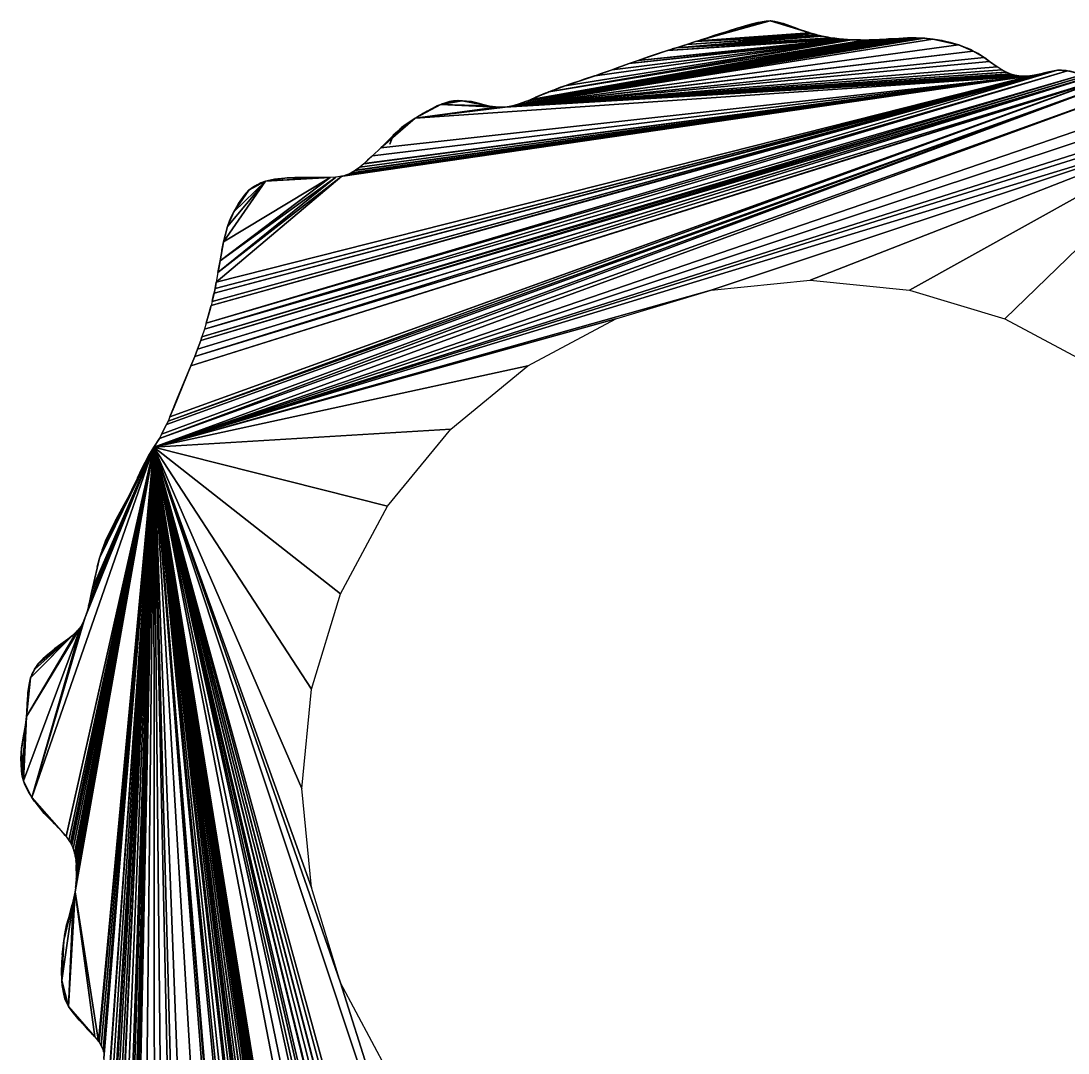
# Model space of a CAD drawing. Extents: x -96 to 95, y -97 to 94.
# Drawn here: x -96.3 to 31.4, y -32.3 to 93.7 of the extents above; entities that cross this region are included whole.
import ezdxf

# ---------------------------------------------------------------- set-up
doc = ezdxf.new("R2010")
doc.units = 0

msp = doc.modelspace()

# ---------------------------------------------------------------- linework, layer by layer
for points in [[(-4.88, 93.65, 90), (-13.24, 91.38, 90), (-13.68, 91.23, 90)], [(-0.1, 92.21, 90), (-4.88, 93.65, 90), (-13.68, 91.23, 90)], [(-4.88, 93.65, 90), (-13.2, 91.39, 90), (-13.24, 91.38, 90)], [(-4.88, 93.65, 90), (-12.65, 91.56, 90), (-13.2, 91.39, 90)], [(-4.88, 93.65, 90), (-8.89, 92.77, 90), (-12.65, 91.56, 90)], [(-4.88, 93.65, 90), (-6.29, 93.47, 90), (-8.89, 92.77, 90)], [(-6.29, 93.47, 90), (-7.21, 93.24, 90), (-8.89, 92.77, 90)], [(-7.21, 93.24, 90), (-7.65, 93.13, 90), (-8.89, 92.77, 90)], [(-6.29, 93.47, 90), (-6.4, 93.45, 90), (-7.21, 93.24, 90)], [(-4.88, 93.65, 90), (-5.36, 93.64, 90), (-6.29, 93.47, 90)], [(-5.36, 93.64, 90), (-5.88, 93.56, 90), (-6.29, 93.47, 90)], [(-4.31, 93.58, 90), (-4.83, 93.65, 90), (-4.88, 93.65, 90)], [(-3.81, 93.48, 90), (-4.31, 93.58, 90), (-4.88, 93.65, 90)], [(-3.36, 93.35, 90), (-3.81, 93.48, 90), (-4.88, 93.65, 90)], [(-1.18, 92.58, 90), (-3.36, 93.35, 90), (-4.88, 93.65, 90)], [(-0.14, 92.23, 90), (-1.18, 92.58, 90), (-4.88, 93.65, 90)], [(-0.1, 92.21, 90), (-0.14, 92.23, 90), (-4.88, 93.65, 90)], [(-3.36, 93.35, 90), (-3.79, 93.48, 90), (-3.81, 93.48, 90)], [(-2.05, 92.9, 90), (-3.27, 93.33, 90), (-3.36, 93.35, 90)], [(-1.18, 92.58, 90), (-2.05, 92.9, 90), (-3.36, 93.35, 90)], [(0.38, 92.07, 90), (-13.68, 91.23, 90), (-13.98, 91.13, 90)], [(0.91, 91.93, 90), (0.38, 92.07, 90), (-13.98, 91.13, 90)], [(0.38, 92.07, 90), (-0.1, 92.21, 90), (-13.68, 91.23, 90)], [(-8.89, 92.77, 90), (-10.26, 92.34, 90), (-12.65, 91.56, 90)], [(-10.26, 92.34, 90), (-11.62, 91.9, 90), (-12.65, 91.56, 90)], [(-10.26, 92.34, 90), (-11.08, 92.08, 90), (-11.62, 91.9, 90)], [(-11.08, 92.08, 90), (-11.1, 92.08, 90), (-11.62, 91.9, 90)], [(-8.89, 92.77, 90), (-8.93, 92.76, 90), (-10.26, 92.34, 90)], [(-8.93, 92.76, 90), (-9.53, 92.57, 90), (-10.26, 92.34, 90)], [(-9.53, 92.57, 90), (-9.57, 92.56, 90), (-10.26, 92.34, 90)], [(-8.89, 92.77, 90), (-8.91, 92.76, 90), (-8.93, 92.76, 90)], [(-1.18, 92.58, 90), (-1.94, 92.86, 90), (-2.05, 92.9, 90)], [(-0.14, 92.23, 90), (-0.29, 92.28, 90), (-1.18, 92.58, 90)], [(0.91, 91.93, 90), (0.7, 91.99, 90), (0.38, 92.07, 90)], [(12.35, 91.58, 90), (11.87, 91.57, 90), (-36.71, 83.2, 90)], [(12.87, 91.58, 90), (12.35, 91.58, 90), (-36.71, 83.2, 90)], [(12.91, 91.58, 90), (12.87, 91.58, 90), (-36.71, 83.2, 90)], [(13.39, 91.56, 90), (12.91, 91.58, 90), (-36.71, 83.2, 90)], [(11.87, 91.57, 90), (-36.67, 83.21, 90), (-36.71, 83.2, 90)], [(13.91, 91.54, 90), (13.39, 91.56, 90), (-36.71, 83.2, 90)], [(14.96, 91.43, 90), (13.91, 91.54, 90), (-36.71, 83.2, 90)], [(18.06, 90.75, 90), (14.96, 91.43, 90), (-36.71, 83.2, 90)], [(19.87, 89.97, 90), (18.06, 90.75, 90), (-36.71, 83.2, 90)], [(11.87, 91.57, 90), (10.26, 91.48, 90), (-36.67, 83.21, 90)], [(10.26, 91.48, 90), (-36.15, 83.33, 90), (-36.67, 83.21, 90)], [(10.26, 91.48, 90), (9.26, 91.43, 90), (-36.15, 83.33, 90)], [(9.26, 91.43, 90), (-35.91, 83.41, 90), (-36.15, 83.33, 90)], [(9.26, 91.43, 90), (-35.63, 83.49, 90), (-35.91, 83.41, 90)], [(9.26, 91.43, 90), (-34.59, 83.87, 90), (-35.63, 83.49, 90)], [(9.26, 91.43, 90), (8.73, 91.4, 90), (-34.59, 83.87, 90)], [(8.73, 91.4, 90), (-34.58, 83.87, 90), (-34.59, 83.87, 90)], [(8.73, 91.4, 90), (7.85, 91.36, 90), (-34.58, 83.87, 90)], [(7.85, 91.36, 90), (-34.17, 84.03, 90), (-34.58, 83.87, 90)], [(7.85, 91.36, 90), (6.69, 91.32, 90), (-34.17, 84.03, 90)], [(6.69, 91.32, 90), (-34.06, 84.08, 90), (-34.17, 84.03, 90)], [(6.69, 91.32, 90), (-31.89, 84.98, 90), (-34.06, 84.08, 90)], [(5.08, 91.35, 90), (-29.89, 85.74, 90), (-31.89, 84.98, 90)], [(6.63, 91.32, 90), (5.08, 91.35, 90), (-31.89, 84.98, 90)], [(6.69, 91.32, 90), (6.63, 91.32, 90), (-31.89, 84.98, 90)], [(5.08, 91.35, 90), (-26.23, 86.97, 90), (-29.89, 85.74, 90)], [(5.08, 91.35, 90), (-24.14, 87.7, 90), (-26.23, 86.97, 90)], [(5.08, 91.35, 90), (-22.07, 88.44, 90), (-24.14, 87.7, 90)], [(4.52, 91.38, 90), (-21, 88.84, 90), (-22.07, 88.44, 90)], [(5.08, 91.35, 90), (4.52, 91.38, 90), (-22.07, 88.44, 90)], [(4.04, 91.42, 90), (-17.4, 90.03, 90), (-21, 88.84, 90)], [(4.52, 91.38, 90), (4.04, 91.42, 90), (-21, 88.84, 90)], [(3.52, 91.46, 90), (-16.36, 90.37, 90), (-17.4, 90.03, 90)], [(4.04, 91.42, 90), (3.52, 91.46, 90), (-17.4, 90.03, 90)], [(1.46, 91.8, 90), (-16.31, 90.38, 90), (-16.36, 90.37, 90)], [(2.47, 91.6, 90), (1.46, 91.8, 90), (-16.36, 90.37, 90)], [(2.99, 91.53, 90), (2.47, 91.6, 90), (-16.36, 90.37, 90)], [(3.52, 91.46, 90), (2.99, 91.53, 90), (-16.36, 90.37, 90)], [(1.12, 91.87, 90), (-15.04, 90.79, 90), (-16.31, 90.38, 90)], [(1.46, 91.8, 90), (1.12, 91.87, 90), (-16.31, 90.38, 90)], [(-15.04, 90.79, 90), (-15.47, 90.67, 90), (-16.31, 90.38, 90)], [(0.91, 91.93, 90), (-13.98, 91.13, 90), (-15.04, 90.79, 90)], [(1.12, 91.87, 90), (0.91, 91.93, 90), (-15.04, 90.79, 90)], [(-13.98, 91.13, 90), (-14.03, 91.12, 90), (-15.04, 90.79, 90)], [(-13.2, 91.39, 90), (-13.23, 91.38, 90), (-13.24, 91.38, 90)], [(-11.62, 91.9, 90), (-11.66, 91.9, 90), (-12.65, 91.56, 90)], [(-11.62, 91.9, 90), (-11.65, 91.9, 90), (-11.66, 91.9, 90)], [(2.19, 91.66, 90), (1.93, 91.72, 90), (1.46, 91.8, 90)], [(2.47, 91.6, 90), (2.19, 91.66, 90), (1.46, 91.8, 90)], [(2.99, 91.53, 90), (2.95, 91.54, 90), (2.47, 91.6, 90)], [(5.08, 91.35, 90), (5, 91.36, 90), (4.52, 91.38, 90)], [(6.07, 91.34, 90), (5.53, 91.36, 90), (5.08, 91.35, 90)], [(6.12, 91.33, 90), (6.07, 91.34, 90), (5.08, 91.35, 90)], [(6.63, 91.32, 90), (6.12, 91.33, 90), (5.08, 91.35, 90)], [(7.85, 91.36, 90), (7.25, 91.35, 90), (6.69, 91.32, 90)], [(7.25, 91.35, 90), (7.17, 91.35, 90), (6.69, 91.32, 90)], [(8.73, 91.4, 90), (8.45, 91.39, 90), (7.85, 91.36, 90)], [(10.02, 91.48, 90), (9.78, 91.46, 90), (9.26, 91.43, 90)], [(10.26, 91.48, 90), (10.02, 91.48, 90), (9.26, 91.43, 90)], [(9.78, 91.46, 90), (9.54, 91.46, 90), (9.26, 91.43, 90)], [(11.87, 91.57, 90), (11.38, 91.56, 90), (10.26, 91.48, 90)], [(12.35, 91.58, 90), (11.87, 91.57, 90), (11.87, 91.57, 90)], [(12.87, 91.58, 90), (12.39, 91.58, 90), (12.35, 91.58, 90)], [(13.91, 91.54, 90), (13.43, 91.56, 90), (13.39, 91.56, 90)], [(14.43, 91.48, 90), (13.95, 91.54, 90), (13.91, 91.54, 90)], [(14.96, 91.43, 90), (14.43, 91.48, 90), (13.91, 91.54, 90)], [(14.96, 91.43, 90), (14.48, 91.48, 90), (14.43, 91.48, 90)], [(15.48, 91.36, 90), (15, 91.42, 90), (14.96, 91.43, 90)], [(16.05, 91.25, 90), (15.48, 91.36, 90), (14.96, 91.43, 90)], [(18.06, 90.75, 90), (16.05, 91.25, 90), (14.96, 91.43, 90)], [(16.05, 91.25, 90), (15.52, 91.35, 90), (15.48, 91.36, 90)], [(16.14, 91.24, 90), (16.09, 91.25, 90), (16.05, 91.25, 90)], [(18.06, 90.75, 90), (16.14, 91.24, 90), (16.05, 91.25, 90)], [(18.06, 90.75, 90), (17.1, 91.01, 90), (16.14, 91.24, 90)], [(18.19, 90.71, 90), (18.14, 90.73, 90), (18.06, 90.75, 90)], [(19.13, 90.33, 90), (18.19, 90.71, 90), (18.06, 90.75, 90)], [(19.53, 90.16, 90), (19.13, 90.33, 90), (18.06, 90.75, 90)], [(19.87, 89.97, 90), (19.53, 90.16, 90), (18.06, 90.75, 90)], [(19.87, 89.97, 90), (-36.71, 83.2, 90), (-37.19, 83.14, 90)], [(21.21, 89.2, 90), (19.87, 89.97, 90), (-37.19, 83.14, 90)], [(-17.4, 90.03, 90), (-19.76, 89.28, 90), (-21, 88.84, 90)], [(-17.4, 90.03, 90), (-19.26, 89.44, 90), (-19.76, 89.28, 90)], [(-17.4, 90.03, 90), (-18.57, 89.67, 90), (-19.26, 89.44, 90)], [(-16.36, 90.37, 90), (-17.37, 90.04, 90), (-17.4, 90.03, 90)], [(-16.36, 90.37, 90), (-16.89, 90.21, 90), (-17.37, 90.04, 90)], [(-16.36, 90.37, 90), (-16.85, 90.23, 90), (-16.89, 90.21, 90)], [(19.53, 90.16, 90), (19.17, 90.32, 90), (19.13, 90.33, 90)], [(20.47, 89.66, 90), (20.15, 89.84, 90), (19.87, 89.97, 90)], [(20.75, 89.49, 90), (20.47, 89.66, 90), (19.87, 89.97, 90)], [(21.21, 89.2, 90), (20.75, 89.49, 90), (19.87, 89.97, 90)], [(21.86, 88.71, 90), (21.21, 89.2, 90), (-37.19, 83.14, 90)], [(22.79, 88.04, 90), (21.86, 88.71, 90), (-37.19, 83.14, 90)], [(-22.07, 88.44, 90), (-23.66, 87.89, 90), (-24.14, 87.7, 90)], [(-22.07, 88.44, 90), (-23.09, 88.08, 90), (-23.66, 87.89, 90)], [(-22.07, 88.44, 90), (-22.16, 88.41, 90), (-23.09, 88.08, 90)], [(-21, 88.84, 90), (-21.59, 88.62, 90), (-22.07, 88.44, 90)], [(-21, 88.84, 90), (-21.09, 88.8, 90), (-21.59, 88.62, 90)], [(21.86, 88.71, 90), (21.3, 89.14, 90), (21.21, 89.2, 90)], [(22.79, 88.04, 90), (21.9, 88.68, 90), (21.86, 88.71, 90)], [(34.33, 86.87, 90), (-74.73, 53.6, 90), (-75.07, 52.69, 90)], [(35.79, 86.61, 90), (34.33, 86.87, 90), (-75.07, 52.69, 90)], [(34.27, 86.88, 90), (-74.34, 54.65, 90), (-74.73, 53.6, 90)], [(34.33, 86.87, 90), (34.27, 86.88, 90), (-74.73, 53.6, 90)], [(33.76, 86.99, 90), (-74.19, 55.1, 90), (-74.34, 54.65, 90)], [(34.27, 86.88, 90), (33.76, 86.99, 90), (-74.34, 54.65, 90)], [(33.26, 87.11, 90), (-73.89, 56.04, 90), (-74.19, 55.1, 90)], [(33.76, 86.99, 90), (33.26, 87.11, 90), (-74.19, 55.1, 90)], [(31.37, 87.57, 90), (-73.67, 56.76, 90), (-73.89, 56.04, 90)], [(33.26, 87.11, 90), (31.37, 87.57, 90), (-73.89, 56.04, 90)], [(30.13, 87.64, 90), (-73.07, 58.91, 90), (-73.67, 56.76, 90)], [(31.37, 87.57, 90), (30.13, 87.64, 90), (-73.67, 56.76, 90)], [(30.13, 87.64, 90), (28.57, 87.3, 90), (-73.07, 58.91, 90)], [(28.57, 87.3, 90), (-72.94, 59.43, 90), (-73.07, 58.91, 90)], [(28.57, 87.3, 90), (28.04, 87.17, 90), (-72.94, 59.43, 90)], [(28.04, 87.17, 90), (-72.71, 60.44, 90), (-72.94, 59.43, 90)], [(28.04, 87.17, 90), (27.52, 87.06, 90), (-72.71, 60.44, 90)], [(27.52, 87.06, 90), (-72.59, 60.99, 90), (-72.71, 60.44, 90)], [(27.52, 87.06, 90), (27.04, 86.98, 90), (-72.59, 60.99, 90)], [(27.04, 86.98, 90), (-72.44, 61.79, 90), (-72.59, 60.99, 90)], [(27.04, 86.98, 90), (-57.11, 74.7, 90), (-72.44, 61.79, 90)], [(27.04, 86.98, 90), (-57.06, 74.7, 90), (-57.11, 74.7, 90)], [(27.04, 86.98, 90), (-57.02, 74.71, 90), (-57.06, 74.7, 90)], [(27.04, 86.98, 90), (-56.54, 74.86, 90), (-57.02, 74.71, 90)], [(27.04, 86.98, 90), (-56.31, 74.95, 90), (-56.54, 74.86, 90)], [(27.04, 86.98, 90), (-56.06, 75.07, 90), (-56.31, 74.95, 90)], [(27.04, 86.98, 90), (-55.98, 75.11, 90), (-56.06, 75.07, 90)], [(27.04, 86.98, 90), (-55.5, 75.4, 90), (-55.98, 75.11, 90)], [(27.04, 86.98, 90), (-55.46, 75.43, 90), (-55.5, 75.4, 90)], [(27.04, 86.98, 90), (26.96, 86.97, 90), (-55.46, 75.43, 90)], [(26.96, 86.97, 90), (-54.94, 75.82, 90), (-55.46, 75.43, 90)], [(26.96, 86.97, 90), (-54.46, 76.21, 90), (-54.94, 75.82, 90)], [(26.96, 86.97, 90), (-54.42, 76.25, 90), (-54.46, 76.21, 90)], [(26.96, 86.97, 90), (-53.37, 77.2, 90), (-54.42, 76.25, 90)], [(26.96, 86.97, 90), (-52.37, 78.17, 90), (-53.37, 77.2, 90)], [(26.96, 86.97, 90), (-48.18, 81.77, 90), (-52.37, 78.17, 90)], [(26.96, 86.97, 90), (-37.19, 83.14, 90), (-48.18, 81.77, 90)], [(23.35, 87.69, 90), (22.79, 88.04, 90), (-37.19, 83.14, 90)], [(23.83, 87.42, 90), (23.35, 87.69, 90), (-37.19, 83.14, 90)], [(23.87, 87.4, 90), (23.83, 87.42, 90), (-37.19, 83.14, 90)], [(23.91, 87.38, 90), (23.87, 87.4, 90), (-37.19, 83.14, 90)], [(24.39, 87.19, 90), (23.91, 87.38, 90), (-37.19, 83.14, 90)], [(24.51, 87.15, 90), (24.39, 87.19, 90), (-37.19, 83.14, 90)], [(24.91, 87.04, 90), (24.51, 87.15, 90), (-37.19, 83.14, 90)], [(24.94, 87.04, 90), (24.91, 87.04, 90), (-37.19, 83.14, 90)], [(25.43, 86.95, 90), (24.94, 87.04, 90), (-37.19, 83.14, 90)], [(26.96, 86.97, 90), (25.96, 86.92, 90), (-37.19, 83.14, 90)], [(25.96, 86.92, 90), (25.43, 86.95, 90), (-37.19, 83.14, 90)], [(-26.23, 86.97, 90), (-28.32, 86.27, 90), (-29.89, 85.74, 90)], [(-26.23, 86.97, 90), (-26.31, 86.95, 90), (-28.32, 86.27, 90)], [(-26.31, 86.95, 90), (-27.59, 86.54, 90), (-28.32, 86.27, 90)], [(-26.23, 86.97, 90), (-26.29, 86.96, 90), (-26.31, 86.95, 90)], [(-24.14, 87.7, 90), (-25.64, 87.19, 90), (-26.23, 86.97, 90)], [(-25.64, 87.19, 90), (-25.72, 87.16, 90), (-26.23, 86.97, 90)], [(25.96, 86.92, 90), (25.87, 86.92, 90), (25.43, 86.95, 90)], [(28.04, 87.17, 90), (27.93, 87.14, 90), (27.52, 87.06, 90)], [(28.57, 87.3, 90), (28.53, 87.29, 90), (28.04, 87.17, 90)], [(30.13, 87.64, 90), (29.98, 87.62, 90), (28.57, 87.3, 90)], [(29.98, 87.62, 90), (29.09, 87.44, 90), (28.57, 87.3, 90)], [(30.65, 87.66, 90), (30.61, 87.66, 90), (30.13, 87.64, 90)], [(31.05, 87.62, 90), (30.65, 87.66, 90), (30.13, 87.64, 90)], [(31.37, 87.57, 90), (31.05, 87.62, 90), (30.13, 87.64, 90)], [(31.37, 87.57, 90), (31.19, 87.61, 90), (31.05, 87.62, 90)], [(32.73, 87.24, 90), (31.7, 87.51, 90), (31.37, 87.57, 90)], [(33.26, 87.11, 90), (32.73, 87.24, 90), (31.37, 87.57, 90)], [(40.59, 85.91, 90), (-79.38, 42.69, 90), (-80.04, 41.63, 90)], [(43.77, 84.09, 90), (40.59, 85.91, 90), (-80.04, 41.63, 90)], [(37.51, 86.39, 90), (-79.1, 43.21, 90), (-79.38, 42.69, 90)], [(40.59, 85.91, 90), (37.51, 86.39, 90), (-79.38, 42.69, 90)], [(37.51, 86.39, 90), (-78.51, 44.39, 90), (-79.1, 43.21, 90)], [(37.51, 86.39, 90), (-78.32, 44.8, 90), (-78.51, 44.39, 90)], [(35.91, 86.59, 90), (-78.09, 45.34, 90), (-78.32, 44.8, 90)], [(37.51, 86.39, 90), (35.91, 86.59, 90), (-78.32, 44.8, 90)], [(35.87, 86.6, 90), (-75.52, 51.56, 90), (-78.09, 45.34, 90)], [(35.91, 86.59, 90), (35.87, 86.6, 90), (-78.09, 45.34, 90)], [(35.79, 86.61, 90), (-75.07, 52.69, 90), (-75.52, 51.56, 90)], [(35.87, 86.6, 90), (35.79, 86.61, 90), (-75.52, 51.56, 90)], [(-29.89, 85.74, 90), (-31.32, 85.22, 90), (-31.89, 84.98, 90)], [(-29.89, 85.74, 90), (-30.45, 85.55, 90), (-31.32, 85.22, 90)], [(-29.89, 85.74, 90), (-30.4, 85.57, 90), (-30.45, 85.55, 90)], [(-29.89, 85.74, 90), (-29.92, 85.73, 90), (-30.4, 85.57, 90)], [(-28.32, 86.27, 90), (-28.36, 86.26, 90), (-29.89, 85.74, 90)], [(-28.36, 86.26, 90), (-29.69, 85.81, 90), (-29.89, 85.74, 90)], [(-28.36, 86.26, 90), (-29.49, 85.9, 90), (-29.69, 85.81, 90)], [(-28.36, 86.26, 90), (-28.88, 86.09, 90), (-29.49, 85.9, 90)], [(-28.36, 86.26, 90), (-28.84, 86.11, 90), (-28.88, 86.09, 90)], [(-31.89, 84.98, 90), (-33.54, 84.31, 90), (-34.06, 84.08, 90)], [(-31.89, 84.98, 90), (-33.4, 84.37, 90), (-33.54, 84.31, 90)], [(-33.4, 84.37, 90), (-33.51, 84.33, 90), (-33.54, 84.31, 90)], [(-33.4, 84.37, 90), (-33.45, 84.35, 90), (-33.51, 84.33, 90)], [(-31.89, 84.98, 90), (-32.02, 84.93, 90), (-33.4, 84.37, 90)], [(-32.02, 84.93, 90), (-32.32, 84.83, 90), (-33.4, 84.37, 90)], [(-31.89, 84.98, 90), (-31.92, 84.97, 90), (-32.02, 84.93, 90)], [(-31.32, 85.22, 90), (-31.46, 85.17, 90), (-31.89, 84.98, 90)], [(45.11, 83.03, 90), (43.77, 84.09, 90), (-80.04, 41.63, 90)], [(46.45, 81.9, 90), (45.11, 83.03, 90), (-80.04, 41.63, 90)], [(-45.07, 83.46, 90), (-48.03, 81.86, 90), (-48.18, 81.77, 90)], [(-38.24, 83.13, 90), (-45.07, 83.46, 90), (-48.18, 81.77, 90)], [(-37.19, 83.14, 90), (-37.71, 83.11, 90), (-48.18, 81.77, 90)], [(-37.71, 83.11, 90), (-38.24, 83.13, 90), (-48.18, 81.77, 90)], [(-45.07, 83.46, 90), (-47.17, 82.39, 90), (-48.03, 81.86, 90)], [(-45.07, 83.46, 90), (-47.14, 82.41, 90), (-47.17, 82.39, 90)], [(-45.07, 83.46, 90), (-46.29, 82.88, 90), (-47.14, 82.41, 90)], [(-45.07, 83.46, 90), (-46.12, 82.98, 90), (-46.29, 82.88, 90)], [(-45.07, 83.46, 90), (-45.54, 83.28, 90), (-46.12, 82.98, 90)], [(-42.44, 83.92, 90), (-43.5, 83.89, 90), (-45.07, 83.46, 90)], [(-39.28, 83.29, 90), (-42.44, 83.92, 90), (-45.07, 83.46, 90)], [(-43.5, 83.89, 90), (-44.5, 83.67, 90), (-45.07, 83.46, 90)], [(-44.5, 83.67, 90), (-45.02, 83.48, 90), (-45.07, 83.46, 90)], [(-39.12, 83.26, 90), (-39.28, 83.29, 90), (-45.07, 83.46, 90)], [(-38.24, 83.13, 90), (-39.12, 83.26, 90), (-45.07, 83.46, 90)], [(-43.5, 83.89, 90), (-43.98, 83.8, 90), (-44.5, 83.67, 90)], [(-42.99, 83.93, 90), (-43.47, 83.9, 90), (-43.5, 83.89, 90)], [(-42.44, 83.92, 90), (-42.99, 83.93, 90), (-43.5, 83.89, 90)], [(-42.44, 83.92, 90), (-42.93, 83.94, 90), (-42.99, 83.93, 90)], [(-41.42, 83.82, 90), (-42.41, 83.92, 90), (-42.44, 83.92, 90)], [(-39.45, 83.33, 90), (-41.42, 83.82, 90), (-42.44, 83.92, 90)], [(-39.28, 83.29, 90), (-39.45, 83.33, 90), (-42.44, 83.92, 90)], [(-41.42, 83.82, 90), (-41.92, 83.88, 90), (-42.41, 83.92, 90)], [(-41.32, 83.81, 90), (-41.37, 83.81, 90), (-41.42, 83.82, 90)], [(-39.45, 83.33, 90), (-41.32, 83.81, 90), (-41.42, 83.82, 90)], [(-41.32, 83.81, 90), (-41.35, 83.81, 90), (-41.37, 83.81, 90)], [(-40.24, 83.54, 90), (-40.32, 83.57, 90), (-41.32, 83.81, 90)], [(-39.45, 83.33, 90), (-40.24, 83.54, 90), (-41.32, 83.81, 90)], [(-39.28, 83.29, 90), (-39.34, 83.31, 90), (-39.45, 83.33, 90)], [(-38.24, 83.13, 90), (-38.39, 83.15, 90), (-39.12, 83.26, 90)], [(-37.71, 83.11, 90), (-37.76, 83.12, 90), (-38.24, 83.13, 90)], [(-37.19, 83.14, 90), (-37.24, 83.14, 90), (-37.71, 83.11, 90)], [(-36.15, 83.33, 90), (-36.63, 83.22, 90), (-36.67, 83.21, 90)], [(-35.63, 83.49, 90), (-35.7, 83.47, 90), (-35.91, 83.41, 90)], [(47.02, 81.42, 90), (46.45, 81.9, 90), (-80.04, 41.63, 90)], [(-48.18, 81.77, 90), (-50.88, 79.67, 90), (-52.37, 78.17, 90)], [(-48.18, 81.77, 90), (-50.05, 80.44, 90), (-50.88, 79.67, 90)], [(-48.18, 81.77, 90), (-49.57, 80.85, 90), (-50.05, 80.44, 90)], [(-48.18, 81.77, 90), (-48.91, 81.3, 90), (-49.57, 80.85, 90)], [(-48.18, 81.77, 90), (-48.85, 81.34, 90), (-48.91, 81.3, 90)], [(-48.18, 81.77, 90), (-48.73, 81.44, 90), (-48.85, 81.34, 90)], [(-48.03, 81.86, 90), (-48.1, 81.83, 90), (-48.18, 81.77, 90)], [(-46.29, 82.88, 90), (-46.7, 82.66, 90), (-47.14, 82.41, 90)], [(47.89, 80.73, 90), (47.02, 81.42, 90), (-80.04, 41.63, 90)], [(-12.1, 60.81, 90), (47.89, 80.73, 90), (-80.04, 41.63, 90)], [(-49.57, 80.85, 90), (-49.83, 80.64, 90), (-50.05, 80.44, 90)], [(-48.91, 81.3, 90), (-49.25, 81.07, 90), (-49.57, 80.85, 90)], [(-12.1, 60.81, 90), (0, 62, 90), (47.89, 80.73, 90)], [(0, 62, 90), (12.1, 60.81, 90), (47.89, 80.73, 90)], [(12.1, 60.81, 90), (23.73, 57.28, 90), (47.89, 80.73, 90)], [(23.73, 57.28, 90), (34.45, 51.55, 90), (47.89, 80.73, 90)], [(-50.88, 79.67, 90), (-52.36, 78.18, 90), (-52.37, 78.17, 90)], [(-50.86, 79.66, 89.96), (-51.07, 79.15, 89.59), (-51.28, 78.63, 89.22)], [(-50.05, 80.44, 90), (-50.85, 79.71, 90), (-50.88, 79.67, 90)], [(-50.85, 79.71, 90), (-50.87, 79.69, 90), (-50.88, 79.67, 90)], [(-50.05, 80.44, 90), (-50.31, 80.22, 90), (-50.85, 79.71, 90)], [(-53.37, 77.2, 90), (-53.99, 76.66, 90), (-54.42, 76.25, 90)], [(-55.46, 75.43, 90), (-55.47, 75.42, 90), (-55.5, 75.4, 90)], [(-54.94, 75.82, 90), (-55.42, 75.46, 90), (-55.46, 75.43, 90)], [(-57.11, 74.7, 90), (-72.23, 62.95, 90), (-72.44, 61.79, 90)], [(-57.11, 74.7, 90), (-57.87, 74.6, 90), (-72.23, 62.95, 90)], [(-57.87, 74.6, 90), (-71.97, 64.37, 90), (-72.23, 62.95, 90)], [(-57.87, 74.6, 90), (-58.54, 74.55, 90), (-71.97, 64.37, 90)], [(-58.54, 74.55, 90), (-71.57, 66.7, 90), (-71.97, 64.37, 90)], [(-58.54, 74.55, 90), (-66.42, 74.09, 90), (-71.57, 66.7, 90)], [(-66.42, 74.09, 90), (-71.05, 68.55, 90), (-71.57, 66.7, 90)], [(-66.42, 74.09, 90), (-70.3, 70.37, 90), (-71.05, 68.55, 90)], [(-66.42, 74.09, 90), (-68.46, 72.98, 90), (-70.3, 70.37, 90)], [(-66.42, 74.09, 90), (-67.44, 73.67, 90), (-68.46, 72.98, 90)], [(-66.42, 74.09, 90), (-66.99, 73.88, 90), (-67.44, 73.67, 90)], [(-66.42, 74.09, 90), (-66.44, 74.08, 90), (-66.99, 73.88, 90)], [(-58.64, 74.55, 90), (-59.11, 74.53, 90), (-66.42, 74.09, 90)], [(-58.54, 74.55, 90), (-58.64, 74.55, 90), (-66.42, 74.09, 90)], [(-59.11, 74.53, 90), (-64.09, 74.45, 90), (-66.42, 74.09, 90)], [(-64.09, 74.45, 90), (-65.33, 74.33, 90), (-66.42, 74.09, 90)], [(-65.33, 74.33, 90), (-65.4, 74.32, 90), (-66.42, 74.09, 90)], [(-64.09, 74.45, 90), (-64.81, 74.4, 90), (-65.33, 74.33, 90)], [(-64.81, 74.4, 90), (-64.85, 74.39, 90), (-65.33, 74.33, 90)], [(-62.28, 74.54, 90), (-63.77, 74.49, 90), (-64.09, 74.45, 90)], [(-59.11, 74.53, 90), (-62.28, 74.54, 90), (-64.09, 74.45, 90)], [(-63.77, 74.49, 90), (-63.81, 74.49, 90), (-64.09, 74.45, 90)], [(-62.28, 74.54, 90), (-62.84, 74.54, 90), (-63.77, 74.49, 90)], [(-62.28, 74.54, 90), (-62.81, 74.54, 90), (-62.84, 74.54, 90)], [(-60.21, 74.54, 90), (-61.72, 74.56, 90), (-62.28, 74.54, 90)], [(-59.11, 74.53, 90), (-60.21, 74.54, 90), (-62.28, 74.54, 90)], [(-60.21, 74.54, 90), (-60.61, 74.55, 90), (-61.72, 74.56, 90)], [(-68.46, 72.98, 90), (-68.99, 72.41, 90), (-70.3, 70.37, 90)], [(-68.46, 72.98, 90), (-68.69, 72.73, 90), (-68.99, 72.41, 90)], [(-68.46, 72.98, 90), (-68.5, 72.94, 90), (-68.69, 72.73, 90)], [(-67.44, 73.67, 90), (-68.01, 73.32, 90), (-68.46, 72.98, 90)], [(-68.01, 73.32, 90), (-68.42, 73.01, 90), (-68.46, 72.98, 90)], [(-67.44, 73.67, 90), (-67.77, 73.48, 90), (-68.01, 73.32, 90)], [(-66.99, 73.88, 90), (-67.22, 73.78, 90), (-67.44, 73.67, 90)], [(-68.99, 72.41, 90), (-69.72, 71.38, 90), (-70.3, 70.37, 90)], [(-68.99, 72.41, 90), (-69.36, 71.92, 90), (-69.72, 71.38, 90)], [(-68.69, 72.73, 90), (-68.96, 72.44, 90), (-68.99, 72.41, 90)], [(-70.3, 70.37, 90), (-70.81, 69.27, 90), (-71.05, 68.55, 90)], [(-70.3, 70.37, 90), (-70.58, 69.81, 90), (-70.81, 69.27, 90)], [(-70.3, 70.37, 90), (-70.31, 70.35, 90), (-70.58, 69.81, 90)], [(-70.3, 70.37, 90), (-70.58, 69.81, 90), (-70.58, 69.81, 90)], [(-69.72, 71.38, 90), (-70.27, 70.41, 90), (-70.3, 70.37, 90)], [(-70.81, 69.27, 90), (-70.98, 68.79, 90), (-71.05, 68.55, 90)], [(-70.58, 69.81, 90), (-70.79, 69.31, 90), (-70.81, 69.27, 90)], [(-71.05, 68.55, 90), (-71.17, 68.23, 90), (-71.57, 66.7, 90)], [(-71.17, 68.23, 90), (-71.33, 67.7, 90), (-71.57, 66.7, 90)], [(-71.05, 68.55, 90), (-71.16, 68.28, 90), (-71.17, 68.23, 90)], [(-71.05, 68.55, 90), (-71.14, 68.34, 90), (-71.16, 68.28, 90)], [(-71.57, 66.7, 90), (-71.75, 65.67, 90), (-71.97, 64.37, 90)], [(-71.57, 66.7, 90), (-71.73, 65.81, 90), (-71.75, 65.67, 90)], [(-71.57, 66.7, 90), (-71.64, 66.37, 90), (-71.73, 65.81, 90)], [(-71.97, 64.37, 90), (-72.14, 63.47, 90), (-72.23, 62.95, 90)], [(-72.44, 61.79, 90), (-72.51, 61.45, 90), (-72.59, 60.99, 90)], [(-23.73, 57.28, 90), (-12.1, 60.81, 90), (-80.04, 41.63, 90)], [(-72.71, 60.44, 90), (-72.72, 60.4, 90), (-72.94, 59.43, 90)], [(-72.72, 60.4, 90), (-72.9, 59.67, 90), (-72.94, 59.43, 90)], [(-72.72, 60.4, 90), (-72.85, 59.9, 90), (-72.9, 59.67, 90)], [(-72.59, 60.99, 90), (-72.71, 60.48, 90), (-72.71, 60.44, 90)], [(-73.07, 58.91, 90), (-73.23, 58.32, 90), (-73.67, 56.76, 90)], [(-73.07, 58.91, 90), (-73.21, 58.4, 90), (-73.23, 58.32, 90)], [(-73.07, 58.91, 90), (-73.21, 58.43, 90), (-73.21, 58.4, 90)], [(-73.23, 58.32, 90), (-73.26, 58.22, 90), (-73.67, 56.76, 90)], [(-34.45, 51.55, 90), (-23.73, 57.28, 90), (-80.04, 41.63, 90)], [(-74.19, 55.1, 90), (-74.21, 55.07, 90), (-74.34, 54.65, 90)], [(-74.34, 54.65, 90), (-74.73, 53.61, 90), (-74.73, 53.6, 90)], [(-75.07, 52.69, 90), (-75.26, 52.26, 90), (-75.52, 51.56, 90)], [(-74.73, 53.6, 90), (-74.73, 53.6, 90), (-75.07, 52.69, 90)], [(-43.84, 43.84, 90), (-34.45, 51.55, 90), (-80.04, 41.63, 90)], [(-75.52, 51.56, 90), (-77.59, 46.58, 90), (-78.09, 45.34, 90)], [(-75.52, 51.56, 90), (-77.24, 47.45, 90), (-77.59, 46.58, 90)], [(-75.52, 51.56, 90), (-75.95, 50.57, 90), (-77.24, 47.45, 90)], [(-75.52, 51.56, 90), (-75.78, 51, 90), (-75.95, 50.57, 90)], [(-75.95, 50.57, 90), (-76.86, 48.41, 90), (-77.24, 47.45, 90)], [(-77.24, 47.45, 90), (-77.57, 46.63, 90), (-77.59, 46.58, 90)], [(-77.24, 47.45, 90), (-77.36, 47.15, 90), (-77.57, 46.63, 90)], [(-77.59, 46.58, 90), (-77.9, 45.82, 90), (-78.09, 45.34, 90)], [(-77.59, 46.58, 90), (-77.89, 45.85, 90), (-77.9, 45.82, 90)], [(-78.32, 44.8, 90), (-78.48, 44.45, 90), (-78.51, 44.39, 90)], [(-51.55, 34.45, 90), (-43.84, 43.84, 90), (-80.04, 41.63, 90)], [(-78.51, 44.39, 90), (-79.07, 43.26, 90), (-79.1, 43.21, 90)], [(-79.38, 42.69, 90), (-79.69, 42.21, 90), (-80.04, 41.63, 90)], [(-80.04, 41.63, 90), (-88.47, 20.77, 90), (-94.92, -1.11, 90)], [(-80.04, 41.63, 90), (-94.92, -1.11, 90), (-90.76, -5.84, 90)], [(-80.04, 41.63, 90), (-90.76, -5.84, 90), (-90.73, -5.88, 90)], [(-80.04, 41.63, 90), (-90.73, -5.88, 90), (-90.41, -6.35, 90)], [(-80.04, 41.63, 90), (-90.41, -6.35, 90), (-90.23, -6.63, 90)], [(-80.04, 41.63, 90), (-90.23, -6.63, 90), (-90.08, -6.89, 90)], [(-80.04, 41.63, 90), (-90.08, -6.89, 90), (-90.06, -6.93, 90)], [(-80.04, 41.63, 90), (-90.06, -6.93, 90), (-89.89, -7.38, 90)], [(-80.04, 41.63, 90), (-89.89, -7.38, 90), (-89.73, -7.93, 90)], [(-80.04, 41.63, 90), (-89.73, -7.93, 90), (-89.65, -8.31, 90)], [(-80.04, 41.63, 90), (-89.6, -12.11, 90), (-89.66, -12.63, 90)], [(-80.04, 41.63, 90), (-89.66, -12.63, 90), (-86.78, -30.9, 90)], [(-80.04, 41.63, 90), (-89.65, -8.31, 90), (-89.62, -8.45, 90)], [(-80.04, 41.63, 90), (-89.62, -8.45, 90), (-89.58, -8.89, 90)], [(-80.04, 41.63, 90), (-89.55, -11.59, 90), (-89.6, -12.11, 90)], [(-80.04, 41.63, 90), (-89.58, -8.89, 90), (-89.54, -9.42, 90)], [(-80.04, 41.63, 90), (-89.53, -11.06, 90), (-89.55, -11.59, 90)], [(-80.04, 41.63, 90), (-89.54, -9.42, 90), (-89.54, -9.5, 90)], [(-80.04, 41.63, 90), (-89.54, -9.5, 90), (-89.54, -9.54, 90)], [(-80.04, 41.63, 90), (-89.54, -9.54, 90), (-89.53, -10.06, 90)], [(-80.04, 41.63, 90), (-89.53, -10.06, 90), (-89.53, -11.06, 90)], [(-80.04, 41.63, 90), (-88.27, 21.29, 90), (-88.47, 20.77, 90)], [(-80.04, 41.63, 90), (-88.26, 21.33, 90), (-88.27, 21.29, 90)], [(-80.04, 41.63, 90), (-88, 22.3, 90), (-88.26, 21.33, 90)], [(-80.04, 41.63, 90), (-87.99, 22.34, 90), (-88, 22.3, 90)], [(-80.04, 41.63, 90), (-87.86, 22.9, 90), (-87.99, 22.34, 90)], [(-80.04, 41.63, 90), (-87.64, 23.9, 90), (-87.86, 22.9, 90)], [(-80.04, 41.63, 90), (-87.53, 24.43, 90), (-87.64, 23.9, 90)], [(-80.04, 41.63, 90), (-86.68, 28.08, 90), (-87.53, 24.43, 90)], [(-80.04, 41.63, 90), (-86.78, -30.9, 90), (-86.73, -30.97, 90)], [(-80.04, 41.63, 90), (-86.73, -30.97, 90), (-86.46, -31.42, 90)], [(-80.04, 41.63, 90), (-86.2, 29.53, 90), (-86.68, 28.08, 90)], [(-80.04, 41.63, 90), (-86.46, -31.42, 90), (-86.22, -31.94, 90)], [(-80.04, 41.63, 90), (-86.16, -32.98, 90), (-86.25, -45.42, 90)], [(-80.04, 41.63, 90), (-86.25, -45.42, 90), (-86.2, -45.45, 90)], [(-80.04, 41.63, 90), (-86.22, -31.94, 90), (-86.17, -32.14, 90)], [(-80.04, 41.63, 90), (-83.26, 35.39, 90), (-86.2, 29.53, 90)], [(-80.04, 41.63, 90), (-86.2, -45.45, 90), (-85.73, -45.73, 90)], [(-80.04, 41.63, 90), (-86.17, -32.14, 90), (-86.12, -32.46, 90)], [(-80.04, 41.63, 90), (-86.12, -32.46, 90), (-86.16, -32.98, 90)], [(-80.04, 41.63, 90), (-85.73, -45.73, 90), (-85.33, -46.1, 90)], [(-80.04, 41.63, 90), (-85.33, -46.1, 90), (-85.21, -46.21, 90)], [(-80.04, 41.63, 90), (-85.21, -46.21, 90), (-84.93, -46.54, 90)], [(-80.04, 41.63, 90), (-84.93, -46.54, 90), (-84.91, -46.55, 90)], [(-80.04, 41.63, 90), (-84.91, -46.55, 90), (-84.55, -47.08, 90)], [(-80.04, 41.63, 90), (-84.55, -47.08, 90), (-84.24, -47.55, 90)], [(-80.04, 41.63, 90), (-84.24, -47.55, 90), (-84.21, -47.6, 90)], [(-80.04, 41.63, 90), (-84.21, -47.6, 90), (-84.19, -47.65, 90)], [(-80.04, 41.63, 90), (-84.19, -47.65, 90), (-83.65, -48.63, 90)], [(-80.04, 41.63, 90), (-83.65, -48.63, 90), (-83.16, -49.68, 90)], [(-80.04, 41.63, 90), (-82.75, 36.39, 90), (-83.26, 35.39, 90)], [(-80.04, 41.63, 90), (-83.16, -49.68, 90), (-82.9, -50.22, 90)], [(-80.04, 41.63, 90), (-82.9, -50.22, 90), (-82.89, -50.25, 90)], [(-80.04, 41.63, 90), (-82.89, -50.25, 90), (-82.58, -51.08, 90)], [(-80.04, 41.63, 90), (-82.05, 37.87, 90), (-82.75, 36.39, 90)], [(-80.04, 41.63, 90), (-82.58, -51.08, 90), (-82.47, -51.35, 90)], [(-80.04, 41.63, 90), (-82.47, -51.35, 90), (-82.31, -51.77, 90)], [(-80.04, 41.63, 90), (-82.31, -51.77, 90), (-82.3, -51.81, 90)], [(-80.04, 41.63, 90), (-82.3, -51.81, 90), (-82.04, -52.52, 90)], [(-80.04, 41.63, 90), (-81.75, 38.52, 90), (-82.05, 37.87, 90)], [(-80.04, 41.63, 90), (-82.04, -52.52, 90), (-81.1, -54.4, 90)], [(-80.04, 41.63, 90), (-81.46, 39.12, 90), (-81.75, 38.52, 90)], [(-80.04, 41.63, 90), (-80.72, 40.57, 90), (-81.46, 39.12, 90)], [(-80.04, 41.63, 90), (-81.1, -54.4, 90), (-79.97, -55.97, 90)], [(-80.04, 41.63, 90), (-80.7, 40.6, 90), (-80.72, 40.57, 90)], [(-80.04, 41.63, 90), (-80.47, 40.98, 90), (-80.7, 40.6, 90)], [(-80.04, 41.63, 90), (-80.44, 41.02, 90), (-80.47, 40.98, 90)], [(-80.04, 41.63, 90), (-79.97, -55.97, 90), (-79.03, -57.01, 90)], [(-80.04, 41.63, 90), (-79.03, -57.01, 90), (-77.89, -57.88, 90)], [(-80.04, 41.63, 90), (-77.89, -57.88, 90), (-77.38, -58.21, 90)], [(-80.04, 41.63, 90), (-77.38, -58.21, 90), (-76.24, -58.91, 90)], [(-80.04, 41.63, 90), (-76.24, -58.91, 90), (-74, -60.2, 90)], [(-80.04, 41.63, 90), (-74, -60.2, 90), (-72.07, -61.14, 90)], [(-80.04, 41.63, 90), (-72.07, -61.14, 90), (-71.71, -61.3, 90)], [(-80.04, 41.63, 90), (-71.71, -61.3, 90), (-71.64, -61.33, 90)], [(-80.04, 41.63, 90), (-71.64, -61.33, 90), (-71.6, -61.35, 90)], [(-80.04, 41.63, 90), (-71.6, -61.35, 90), (-70.07, -61.93, 90)], [(-80.04, 41.63, 90), (-70.07, -61.93, 90), (-69.7, -62.09, 90)], [(-80.04, 41.63, 90), (-69.7, -62.09, 90), (-69.03, -62.37, 90)], [(-80.04, 41.63, 90), (-69.03, -62.37, 90), (-68.27, -62.72, 90)], [(-80.04, 41.63, 90), (-68.27, -62.72, 90), (-68.25, -62.73, 90)], [(-80.04, 41.63, 90), (-68.25, -62.73, 90), (-67.98, -62.87, 90)], [(-80.04, 41.63, 90), (-67.98, -62.87, 90), (-67.42, -63.22, 90)], [(-80.04, 41.63, 90), (-67.42, -63.22, 90), (-66.92, -63.57, 90)], [(-80.04, 41.63, 90), (-66.92, -63.57, 90), (-66.65, -63.77, 90)], [(-80.04, 41.63, 90), (-66.65, -63.77, 90), (-66.42, -63.97, 90)], [(-80.04, 41.63, 90), (-66.42, -63.97, 90), (-65.99, -64.37, 90)], [(-80.04, 41.63, 90), (-65.99, -64.37, 90), (-65.42, -64.99, 90)], [(-80.04, 41.63, 90), (-65.42, -64.99, 90), (-65.37, -65.04, 90)], [(-80.04, 41.63, 90), (-65.37, -65.04, 90), (-65.36, -65.06, 90)], [(-80.04, 41.63, 90), (-65.36, -65.06, 90), (-64.79, -65.78, 90)], [(-80.04, 41.63, 90), (-64.79, -65.78, 90), (-64.36, -66.41, 90)], [(-80.04, 41.63, 90), (-64.36, -66.41, 90), (-64.08, -66.88, 90)], [(-80.04, 41.63, 90), (-64.08, -66.88, 90), (-63.8, -67.39, 90)], [(-80.04, 41.63, 90), (-63.8, -67.39, 90), (-63.53, -67.95, 90)], [(-80.04, 41.63, 90), (-63.53, -67.95, 90), (-63.3, -68.47, 90)], [(-80.04, 41.63, 90), (-63.3, -68.47, 90), (-63.29, -68.51, 90)], [(-80.04, 41.63, 90), (-63.29, -68.51, 90), (-62.91, -69.52, 90)], [(-80.04, 41.63, 90), (-62.91, -69.52, 90), (-62.59, -70.58, 90)], [(-80.04, 41.63, 90), (-62.59, -70.58, 90), (-62.58, -70.6, 90)], [(-80.04, 41.63, 90), (-62.58, -70.6, 90), (-62.33, -71.64, 90)], [(-80.04, 41.63, 90), (-62.33, -71.64, 90), (-62.31, -71.69, 90)], [(-80.04, 41.63, 90), (-62.31, -71.69, 90), (-61.86, -73.65, 90)], [(-80.04, 41.63, 90), (-61.86, -73.65, 90), (-61.84, -73.73, 90)], [(-80.04, 41.63, 90), (-61.84, -73.73, 90), (-61.64, -74.63, 90)], [(-80.04, 41.63, 90), (-61.64, -74.63, 90), (-60.9, -78.04, 90)], [(-80.04, 41.63, 90), (-60.9, -78.04, 90), (-60.42, -79.99, 90)], [(-80.04, 41.63, 90), (-60.42, -79.99, 90), (-55.46, -85.54, 90)], [(-80.04, 41.63, 90), (-55.46, -85.54, 90), (-53.74, -86.2, 90)], [(-80.04, 41.63, 90), (-53.74, -86.2, 90), (-51.85, -86.94, 90)], [(-80.04, 41.63, 90), (-51.85, -86.94, 90), (-51.1, -87.23, 90)], [(-80.04, 41.63, 90), (-51.1, -87.23, 90), (-50.26, -87.55, 90)], [(-80.04, 41.63, 90), (-50.26, -87.55, 90), (-49.73, -87.77, 90)], [(-80.04, 41.63, 90), (-49.73, -87.77, 90), (-49.71, -87.77, 90)], [(-80.04, 41.63, 90), (-49.71, -87.77, 90), (-48.44, -88.3, 90)], [(-80.04, 41.63, 90), (-48.44, -88.3, 90), (-48.41, -88.31, 90)], [(-80.04, 41.63, 90), (-48.41, -88.31, 90), (-48.32, -88.35, 90)], [(-80.04, 41.63, 90), (-48.32, -88.35, 90), (-47.15, -88.88, 90)], [(-80.04, 41.63, 90), (-47.15, -88.88, 90), (-46.13, -89.34, 90)], [(-80.04, 41.63, 90), (-46.13, -89.34, 90), (-46.03, -89.38, 90)], [(-80.04, 41.63, 90), (-46.03, -89.38, 90), (-44.79, -89.97, 90)], [(-80.04, 41.63, 90), (-44.79, -89.97, 90), (-43.86, -90.41, 90)], [(-80.04, 41.63, 90), (-43.86, -90.41, 90), (-35.11, -94.03, 90)], [(-57.28, 23.73, 90), (-51.55, 34.45, 90), (-80.04, 41.63, 90)], [(-60.81, 12.1, 90), (-57.28, 23.73, 90), (-80.04, 41.63, 90)], [(-62, 0, 90), (-60.81, 12.1, 90), (-80.04, 41.63, 90)], [(-60.81, -12.1, 90), (-62, 0, 90), (-80.04, 41.63, 90)], [(-57.28, -23.73, 90), (-60.81, -12.1, 90), (-80.04, 41.63, 90)], [(-57.28, -23.73, 90), (-80.04, 41.63, 90), (-35.11, -94.03, 90)], [(-80.72, 40.57, 90), (-81.24, 39.6, 90), (-81.46, 39.12, 90)], [(-81.75, 38.52, 90), (-82.03, 37.91, 90), (-82.05, 37.87, 90)], [(-81.75, 38.52, 90), (-81.77, 38.48, 90), (-82.03, 37.91, 90)], [(-81.46, 39.12, 90), (-81.73, 38.56, 90), (-81.75, 38.52, 90)], [(-82.05, 37.87, 90), (-82.73, 36.45, 90), (-82.75, 36.39, 90)], [(-82.05, 37.87, 90), (-82.6, 36.75, 90), (-82.73, 36.45, 90)], [(-82.75, 36.39, 90), (-83.06, 35.8, 90), (-83.26, 35.39, 90)], [(-83.06, 35.8, 90), (-83.07, 35.77, 90), (-83.26, 35.39, 90)], [(-83.26, 35.39, 90), (-85.93, 30.2, 90), (-86.2, 29.53, 90)], [(-83.26, 35.39, 90), (-83.65, 34.65, 90), (-85.93, 30.2, 90)], [(-83.65, 34.65, 90), (-85.4, 31.32, 90), (-85.93, 30.2, 90)], [(-83.65, 34.65, 90), (-84.39, 33.3, 90), (-85.4, 31.32, 90)], [(-83.65, 34.65, 90), (-84.28, 33.51, 90), (-84.39, 33.3, 90)], [(-83.65, 34.65, 90), (-84.16, 33.74, 90), (-84.28, 33.51, 90)], [(-83.26, 35.39, 90), (-83.63, 34.71, 90), (-83.65, 34.65, 90)], [(-84.39, 33.3, 90), (-84.73, 32.7, 90), (-85.4, 31.32, 90)], [(-84.39, 33.3, 90), (-84.67, 32.82, 90), (-84.73, 32.7, 90)], [(-84.73, 32.7, 90), (-85.22, 31.74, 90), (-85.4, 31.32, 90)], [(-84.67, 32.82, 90), (-84.71, 32.75, 90), (-84.73, 32.7, 90)], [(-84.67, 32.82, 90), (-84.69, 32.79, 90), (-84.71, 32.75, 90)], [(-85.4, 31.32, 90), (-85.59, 30.99, 90), (-85.93, 30.2, 90)], [(-86.2, 29.53, 90), (-86.37, 29.11, 90), (-86.68, 28.08, 90)], [(-86.2, 29.53, 90), (-86.21, 29.51, 90), (-86.37, 29.11, 90)], [(-85.93, 30.2, 90), (-85.94, 30.17, 90), (-86.2, 29.53, 90)], [(-86.68, 28.08, 90), (-86.96, 27.03, 90), (-87.53, 24.43, 90)], [(-86.68, 28.08, 90), (-86.69, 28.05, 90), (-86.96, 27.03, 90)], [(-87.53, 24.43, 90), (-87.54, 24.38, 90), (-87.64, 23.9, 90)], [(-87.64, 23.9, 90), (-87.76, 23.42, 90), (-87.86, 22.9, 90)], [(-87.86, 22.9, 90), (-87.88, 22.84, 90), (-87.99, 22.34, 90)], [(-88.47, 20.77, 90), (-88.66, 20.25, 90), (-94.92, -1.11, 90)], [(-88.47, 20.77, 90), (-88.48, 20.73, 90), (-88.66, 20.25, 90)], [(-88.27, 21.29, 90), (-88.46, 20.8, 90), (-88.47, 20.77, 90)], [(-88.97, 19.73, 90), (-95.58, 8.77, 90), (-95.95, 0.94, 90)], [(-88.97, 19.73, 90), (-95.95, 0.94, 90), (-94.92, -1.11, 90)], [(-88.97, 19.73, 90), (-89.39, 19.21, 90), (-95.58, 8.77, 90)], [(-89.39, 19.21, 90), (-95.09, 13.47, 90), (-95.58, 8.77, 90)], [(-89.39, 19.21, 90), (-89.96, 18.67, 90), (-95.09, 13.47, 90)], [(-88.66, 20.25, 90), (-88.97, 19.73, 90), (-94.92, -1.11, 90)], [(-89.39, 19.21, 90), (-89.78, 18.85, 90), (-89.96, 18.67, 90)], [(-89.39, 19.21, 90), (-89.52, 19.1, 90), (-89.78, 18.85, 90)], [(-88.97, 19.73, 90), (-89.17, 19.49, 90), (-89.39, 19.21, 90)], [(-88.66, 20.25, 90), (-88.95, 19.77, 90), (-88.97, 19.73, 90)], [(-89.96, 18.67, 90), (-94.62, 14.51, 90), (-95.09, 13.47, 90)], [(-89.96, 18.67, 90), (-94.09, 15.27, 90), (-94.62, 14.51, 90)], [(-89.96, 18.67, 90), (-90.52, 18.22, 90), (-94.09, 15.27, 90)], [(-90.52, 18.22, 90), (-93.58, 15.81, 90), (-94.09, 15.27, 90)], [(-90.52, 18.22, 90), (-92.21, 16.96, 90), (-93.58, 15.81, 90)], [(-90.52, 18.22, 90), (-92.11, 17.05, 90), (-92.21, 16.96, 90)], [(-90.52, 18.22, 90), (-91.39, 17.59, 90), (-92.11, 17.05, 90)], [(-89.96, 18.67, 90), (-90.47, 18.26, 90), (-90.52, 18.22, 90)], [(-90.47, 18.26, 90), (-90.51, 18.24, 90), (-90.52, 18.22, 90)], [(-92.21, 16.96, 90), (-93.54, 15.85, 90), (-93.58, 15.81, 90)], [(-92.21, 16.96, 90), (-93.18, 16.18, 90), (-93.54, 15.85, 90)], [(-92.11, 17.05, 90), (-92.16, 17.01, 90), (-92.21, 16.96, 90)], [(-93.58, 15.81, 90), (-94.08, 15.28, 90), (-94.09, 15.27, 90)], [(-93.58, 15.81, 90), (-94.06, 15.3, 90), (-94.08, 15.28, 90)], [(-93.58, 15.81, 90), (-93.84, 15.55, 90), (-94.06, 15.3, 90)], [(-94.62, 14.51, 90), (-94.91, 13.95, 90), (-95.09, 13.47, 90)], [(-94.62, 14.51, 90), (-94.89, 13.99, 90), (-94.91, 13.95, 90)], [(-94.09, 15.27, 90), (-94.61, 14.53, 90), (-94.62, 14.51, 90)], [(-94.09, 15.27, 90), (-94.3, 15.01, 90), (-94.61, 14.53, 90)], [(-94.09, 15.27, 90), (-94.29, 15.03, 90), (-94.3, 15.01, 90)], [(-95.09, 13.47, 90), (-95.54, 9.27, 90), (-95.58, 8.77, 90)], [(-95.09, 13.47, 90), (-95.49, 10.3, 90), (-95.54, 9.27, 90)], [(-95.09, 13.47, 90), (-95.47, 10.86, 90), (-95.49, 10.3, 90)], [(-95.09, 13.47, 90), (-95.38, 11.94, 90), (-95.47, 10.86, 90)], [(-95.09, 13.47, 90), (-95.22, 12.9, 90), (-95.38, 11.94, 90)], [(-95.22, 12.9, 90), (-95.32, 12.42, 90), (-95.38, 11.94, 90)], [(-95.09, 13.47, 90), (-95.21, 12.94, 90), (-95.22, 12.9, 90)], [(-95.38, 11.94, 90), (-95.41, 11.66, 90), (-95.47, 10.86, 90)], [(-95.38, 11.94, 90), (-95.39, 11.9, 90), (-95.41, 11.66, 90)], [(-95.49, 10.3, 90), (-95.49, 10.27, 90), (-95.54, 9.27, 90)], [(-95.49, 10.27, 90), (-95.53, 9.77, 90), (-95.54, 9.27, 90)], [(-95.47, 10.86, 90), (-95.47, 10.82, 90), (-95.49, 10.33, 90)], [(-95.47, 10.86, 90), (-95.49, 10.33, 90), (-95.49, 10.3, 90)], [(-95.54, 9.27, 90), (-95.55, 9.21, 90), (-95.58, 8.77, 90)], [(-95.55, 9.21, 90), (-95.57, 8.94, 90), (-95.58, 8.77, 90)], [(-95.7, 7.72, 90), (-95.71, 7.7, 90), (-96.17, 4.93, 90)], [(-95.7, 7.72, 90), (-96.17, 4.93, 90), (-96.09, 1.5, 90)], [(-95.71, 7.7, 90), (-95.99, 6.16, 90), (-96.17, 4.93, 90)], [(-95.58, 8.77, 90), (-95.7, 7.72, 90), (-96.09, 1.5, 90)], [(-95.58, 8.77, 90), (-96.09, 1.5, 90), (-95.95, 0.94, 90)], [(-95.71, 7.7, 90), (-95.99, 6.2, 90), (-95.99, 6.16, 90)], [(-95.58, 8.77, 90), (-95.65, 8.26, 90), (-95.7, 7.72, 90)], [(-95.99, 6.16, 90), (-96.08, 5.62, 90), (-96.17, 4.93, 90)], [(-96.08, 5.62, 90), (-96.16, 4.99, 90), (-96.17, 4.93, 90)], [(-95.99, 6.16, 90), (-96, 6.12, 90), (-96.08, 5.62, 90)], [(-96.17, 4.93, 90), (-96.23, 4.07, 90), (-96.26, 3.55, 90)], [(-96.17, 4.93, 90), (-96.26, 3.55, 90), (-96.25, 3.03, 90)], [(-96.17, 4.93, 90), (-96.25, 3.03, 90), (-96.18, 2.12, 90)], [(-96.17, 4.93, 90), (-96.18, 2.12, 90), (-96.09, 1.5, 90)], [(-96.26, 3.55, 90), (-96.26, 3.53, 90), (-96.25, 3.03, 90)], [(-96.25, 3.03, 90), (-96.25, 2.99, 90), (-96.21, 2.44, 90)], [(-96.25, 3.03, 90), (-96.21, 2.44, 90), (-96.18, 2.12, 90)], [(-96.18, 2.12, 90), (-96.17, 1.97, 90), (-96.09, 1.5, 90)], [(-96.09, 1.5, 90), (-96.08, 1.46, 90), (-96.08, 1.42, 90)], [(-96.09, 1.5, 90), (-96.08, 1.42, 90), (-95.95, 0.94, 90)], [(-95.95, 0.94, 90), (-95.93, 0.85, 90), (-95.77, 0.42, 90)], [(-95.95, 0.94, 90), (-95.77, 0.42, 90), (-95.64, 0.11, 90)], [(-95.95, 0.94, 90), (-95.64, 0.11, 90), (-94.92, -1.11, 90)], [(-95.77, 0.42, 90), (-95.7, 0.24, 90), (-95.64, 0.11, 90)], [(-95.64, 0.11, 90), (-95.39, -0.36, 90), (-95.24, -0.63, 90)], [(-95.64, 0.11, 90), (-95.24, -0.63, 90), (-94.92, -1.11, 90)], [(-94.92, -1.11, 90), (-94.9, -1.15, 90), (-94.59, -1.59, 90)], [(-94.92, -1.11, 90), (-94.59, -1.59, 90), (-94.13, -2.19, 90)], [(-94.92, -1.11, 90), (-94.13, -2.19, 90), (-93.41, -3.05, 90)], [(-94.92, -1.11, 90), (-93.41, -3.05, 90), (-92.17, -4.32, 90)], [(-94.92, -1.11, 90), (-92.17, -4.32, 90), (-91.69, -4.8, 90)], [(-94.92, -1.11, 90), (-91.69, -4.8, 90), (-91.65, -4.84, 90)], [(-94.92, -1.11, 90), (-91.65, -4.84, 90), (-90.76, -5.84, 90)], [(-94.13, -2.19, 90), (-93.55, -2.89, 90), (-93.41, -3.05, 90)], [(-93.41, -3.05, 90), (-93.03, -3.44, 90), (-92.22, -4.27, 90)], [(-93.41, -3.05, 90), (-92.22, -4.27, 90), (-92.17, -4.32, 90)], [(-92.22, -4.27, 90), (-92.21, -4.28, 90), (-92.17, -4.32, 90)], [(-92.17, -4.32, 90), (-91.98, -4.52, 90), (-91.69, -4.8, 90)], [(-91.65, -4.84, 90), (-90.98, -5.61, 90), (-90.76, -5.84, 90)], [(-89.54, -9.54, 90), (-89.54, -9.56, 90), (-89.53, -10.06, 90)], [(-89.66, -12.65, 90), (-89.89, -13.75, 90), (-90.44, -26.6, 90)], [(-89.66, -12.65, 90), (-90.44, -26.6, 90), (-87.25, -30.33, 90)], [(-89.66, -12.65, 90), (-89.67, -12.67, 90), (-89.89, -13.75, 90)], [(-89.66, -12.63, 90), (-89.66, -12.65, 90), (-87.25, -30.33, 90)], [(-89.66, -12.63, 90), (-87.25, -30.33, 90), (-86.78, -30.9, 90)], [(-89.89, -13.75, 90), (-91.03, -18.57, 90), (-91.27, -23.44, 90)], [(-89.89, -13.75, 90), (-91.27, -23.44, 90), (-90.44, -26.6, 90)], [(-89.89, -13.75, 90), (-90, -14.18, 90), (-91.03, -18.57, 90)], [(-90, -14.18, 90), (-90.43, -15.76, 90), (-91.03, -18.57, 90)], [(-90, -14.18, 90), (-90.01, -14.21, 90), (-90.43, -15.76, 90)], [(-90.01, -14.21, 90), (-90.17, -14.76, 90), (-90.43, -15.76, 90)], [(-90.17, -14.76, 90), (-90.31, -15.24, 90), (-90.43, -15.76, 90)], [(-90.01, -14.21, 90), (-90.16, -14.72, 90), (-90.17, -14.76, 90)], [(-90.01, -14.21, 90), (-90.01, -14.24, 90), (-90.16, -14.72, 90)], [(-90.43, -15.76, 90), (-90.69, -16.66, 90), (-91.03, -18.57, 90)], [(-90.43, -15.76, 90), (-90.5, -16.02, 90), (-90.69, -16.66, 90)], [(-90.5, -16.02, 90), (-90.59, -16.28, 90), (-90.69, -16.66, 90)], [(-90.69, -16.66, 90), (-90.93, -17.97, 90), (-91.03, -18.57, 90)], [(-90.69, -16.66, 90), (-90.73, -16.8, 90), (-90.93, -17.97, 90)], [(-91.03, -18.57, 90), (-91.28, -21.38, 90), (-91.31, -22.3, 90)], [(-91.03, -18.57, 90), (-91.31, -22.3, 90), (-91.27, -23.44, 90)], [(-91.03, -18.57, 90), (-91.23, -20.31, 90), (-91.28, -21.18, 90)], [(-91.03, -18.57, 90), (-91.28, -21.18, 90), (-91.28, -21.38, 90)], [(-91.03, -18.57, 90), (-91.05, -18.65, 90), (-91.23, -20.31, 90)], [(-91.28, -21.38, 90), (-91.31, -22.02, 90), (-91.31, -22.3, 90)], [(-91.31, -22.3, 90), (-91.31, -22.54, 90), (-91.27, -23.44, 90)], [(-91.27, -23.44, 90), (-91.26, -23.59, 90), (-91.22, -24.04, 90)], [(-91.27, -23.44, 90), (-91.22, -24.04, 90), (-91.04, -25.11, 90)], [(-91.27, -23.44, 90), (-91.04, -25.11, 90), (-90.44, -26.6, 90)], [(-91.22, -24.04, 90), (-91.15, -24.63, 90), (-91.04, -25.11, 90)], [(-51.55, -34.45, 90), (-57.28, -23.73, 90), (-35.11, -94.03, 90)], [(-91.04, -25.11, 90), (-91.03, -25.15, 90), (-90.89, -25.68, 90)], [(-91.04, -25.11, 90), (-90.89, -25.68, 90), (-90.44, -26.6, 90)], [(-90.89, -25.68, 90), (-90.65, -26.2, 90), (-90.44, -26.6, 90)], [(-90.44, -26.6, 90), (-90.4, -26.67, 90), (-90, -27.24, 90)], [(-90.44, -26.6, 90), (-90, -27.24, 90), (-89.17, -28.28, 90)], [(-90.44, -26.6, 90), (-89.17, -28.28, 90), (-88.73, -28.74, 90)], [(-90.44, -26.6, 90), (-88.73, -28.74, 90), (-87.48, -30.08, 90)], [(-90.44, -26.6, 90), (-87.48, -30.08, 90), (-87.25, -30.33, 90)], [(-90, -27.24, 90), (-89.88, -27.4, 90), (-89.17, -28.28, 90)], [(-89.17, -28.28, 90), (-89.12, -28.33, 90), (-88.76, -28.71, 90)], [(-89.17, -28.28, 90), (-88.76, -28.71, 90), (-88.73, -28.74, 90)], [(-88.73, -28.74, 90), (-88.17, -29.37, 90), (-87.48, -30.08, 90)]]:
    msp.add_3dface(points)

doc.saveas('drawing.dxf')
